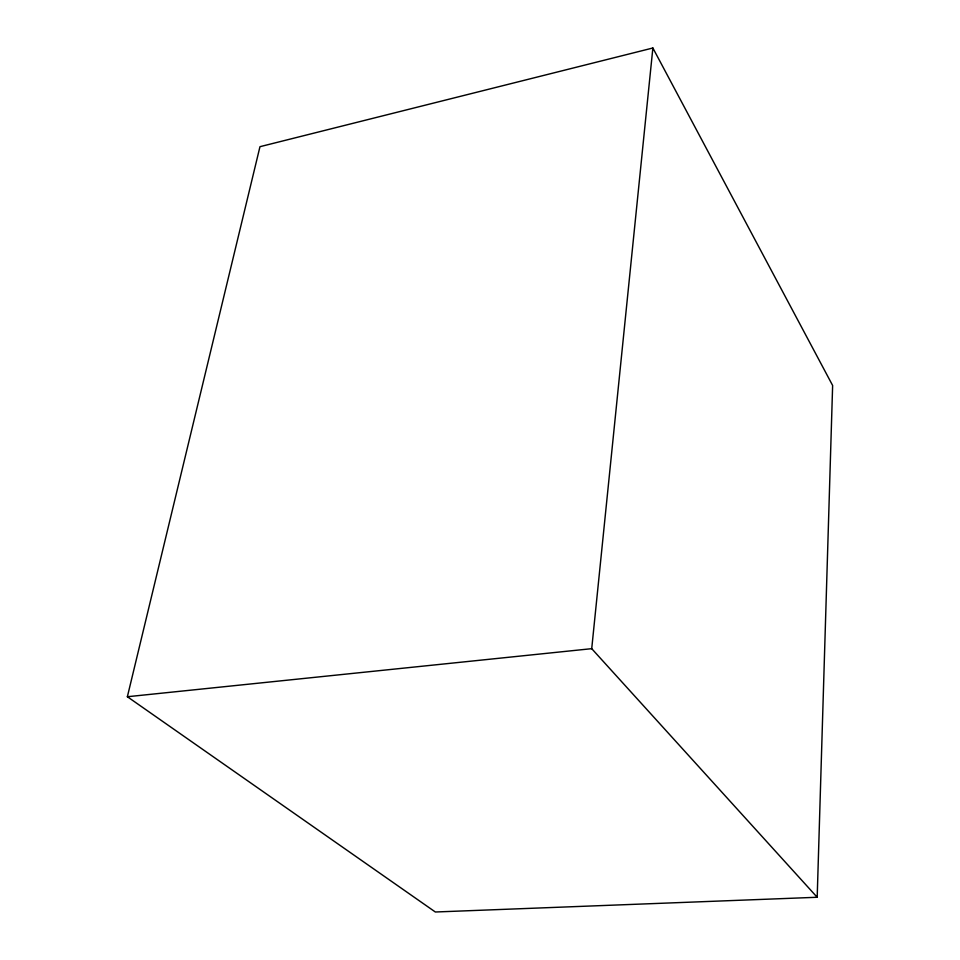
<?xml version="1.0" encoding="UTF-8"?>
<svg xmlns="http://www.w3.org/2000/svg" width="960" height="960" viewBox="0 0 960 960"><rect width="100%" height="100%" fill="white"/><g stroke="black" fill="none" stroke-linecap="round" stroke-linejoin="round"><path stroke-width="1.44" d="M817.188 897.264L832.632 385.476L652.872 48L259.968 146.688L127.368 696.732L435.348 912L817.188 897.264L591.72 648.672L652.872 48M127.368 696.732L591.72 648.672"/></g></svg>
